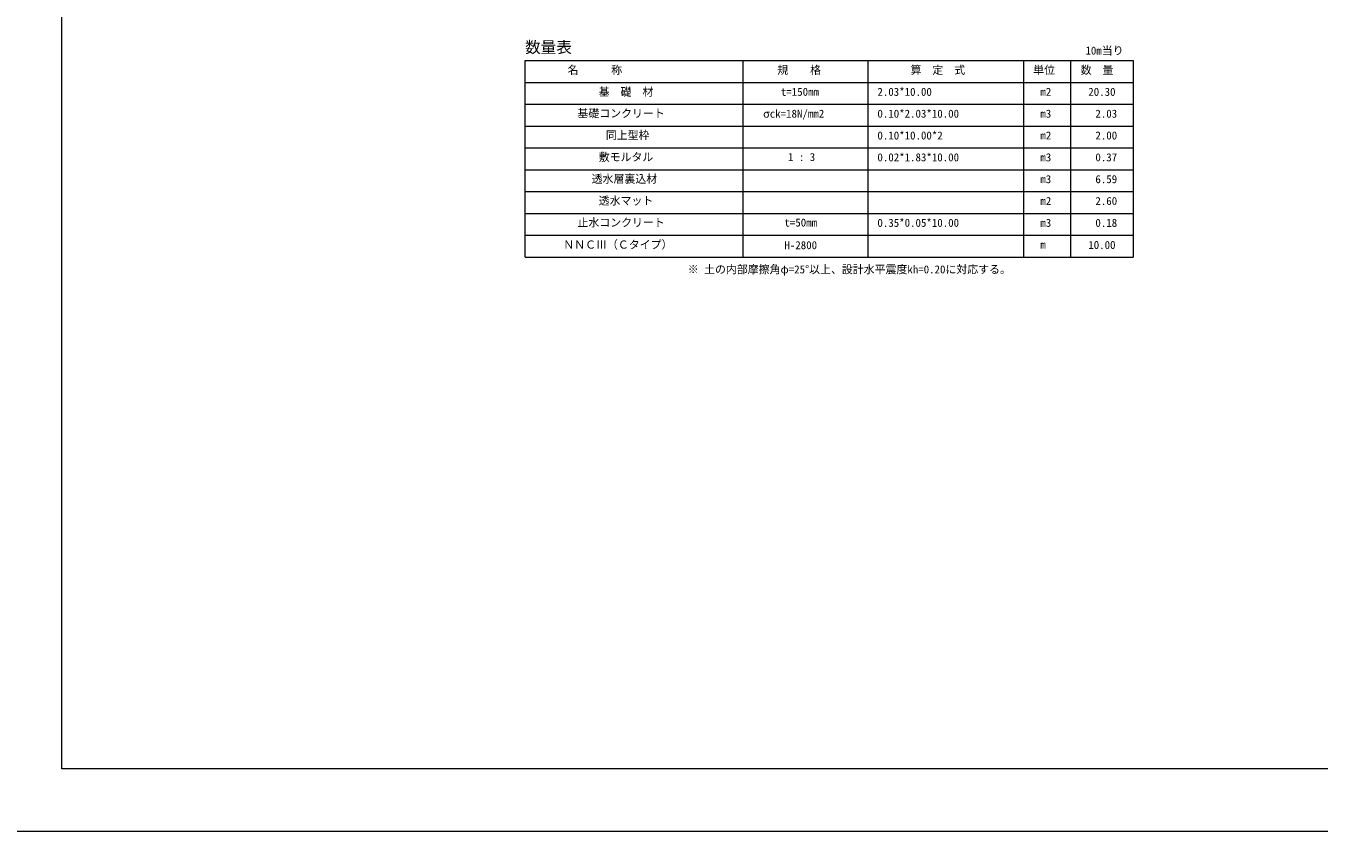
# Model space of a CAD drawing. Units: millimetres, scale not verified. Extents: x 0 to 252300, y 59400 to 118800.
# Drawn here: x 169350 to 210825, y 59400 to 85216 of the extents above; entities that cross this region are included whole.
import ezdxf
from ezdxf.enums import TextEntityAlignment as Align

# ---------------------------------------------------------------- set-up
doc = ezdxf.new("R2010")
doc.units = ezdxf.units.MM
doc.header["$LTSCALE"] = 300
doc.layers.add('D-MTR', color=1, linetype='Continuous')
doc.layers.add('D-MTR-TXT', color=1, linetype='Continuous')
for name, color, linetype, lineweight in [('D-MTR-FRAM', 7, 'Continuous', 18), ('D-TTL(外枠）', 2, 'Continuous', 18), ('DEFPOINTS_3', 7, 'Continuous', 18)]:
    doc.layers.add(name, color=color, linetype=linetype, lineweight=lineweight)
doc.styles.add('ＭＳ ゴシック', font='')
doc.styles.get('ＭＳ ゴシック').set_extended_font_data('MS Gothic')

msp = doc.modelspace()

# ---------------------------------------------------------------- linework, layer by layer
at = {"layer": 'D-MTR-FRAM'}
for p, q in [((185359.1, 84104.9), (204859.1, 84104.9)), ((185359.1, 77804.9), (185359.1, 84104.9)), ((192359.1, 77804.9), (192359.1, 84104.9)), ((196359.1, 77804.9), (196359.1, 84104.9)), ((201359.1, 77804.9), (201359.1, 84104.9)), ((202859.1, 77804.9), (202859.1, 84104.9)), ((202859.1, 77804.9), (202859.1, 84104.9)), ((204859.1, 84104.9), (204859.1, 77804.9)), ((185359.1, 83404.9), (204859.1, 83404.9)), ((185359.1, 82704.9), (204859.1, 82704.9)), ((185359.1, 82004.9), (204859.1, 82004.9)), ((185359.1, 81304.9), (204859.1, 81304.9)), ((185359.1, 80604.9), (204859.1, 80604.9)), ((185359.1, 79904.9), (204859.1, 79904.9)), ((185359.1, 79204.9), (204859.1, 79204.9)), ((185359.1, 78504.9), (204859.1, 78504.9)), ((185359.1, 77804.9), (204859.1, 77804.9))]:
    msp.add_line(p, q, dxfattribs=at)
at = {"layer": 'D-TTL(外枠）'}
for p, q in [((170500, 61400), (170500, 116800)), ((250000, 61400), (170500, 61400))]:
    msp.add_line(p, q, dxfattribs=at)
at = {"layer": 'DEFPOINTS_3'}
msp.add_line((168200, 59400), (252300, 59400), dxfattribs=at)

# ---------------------------------------------------------------- texts
at = {"layer": 'D-MTR', "style": 'ＭＳ ゴシック'}
msp.add_text('数量表', height=366.6, dxfattribs=at).set_placement((185359.1, 84238.3), align=Align.BOTTOM_LEFT)
at = {"layer": 'D-MTR-TXT', "style": 'ＭＳ ゴシック'}
for s, p in [('10m当り', (203331.2, 84218.3)), ('名\u3000\u3000\u3000称', (186722, 83596.3)), ('規\u3000\u3000格', (193449.5, 83596.3)), ('算\u3000定\u3000式', (197722, 83596.3)), ('単位', (201654.3, 83596.3)), ('数\u3000量', (203176.9, 83596.3)), ('基\u3000礎\u3000材', (187722, 82896.3)), ('t=150mm', (193563.2, 82896.3)), ('2.03*10.00', (196659.1, 82896.3)), ('m2', (201884.1, 82896.3)), ('20.30', (203422, 82896.3)), ('基礎コンクリート', (187039.8, 82205.3)), ('σck=18N/mm2', (192994.6, 82196.3)), ('0.10*2.03*10.00', (196659.1, 82196.3)), ('m3', (201884.1, 82196.3)), ('2.03', (203649.5, 82196.3)), ('同上型枠', (187949.5, 81505.3)), ('0.10*10.00*2', (196659.1, 81496.3)), ('m2', (201884.1, 81496.3)), ('2.00', (203649.5, 81496.3)), ('敷モルタル', (187722, 80805.3)), ('1 : 3', (193790.6, 80805.3)), ('0.02*1.83*10.00', (196659.1, 80796.3)), ('m3', (201884.1, 80796.3)), ('0.37', (203649.5, 80796.3)), ('透水層裏込材', (187494.6, 80105.3)), ('m3', (201884.1, 80096.3)), ('6.59', (203649.5, 80096.3)), ('透水マット', (187722, 79405.3)), ('m2', (201884.1, 79396.3)), ('2.60', (203649.5, 79396.3)), ('止水コンクリート', (187039.8, 78705.3)), ('t=50mm', (193676.9, 78705.3)), ('0.35*0.05*10.00', (196659.1, 78696.3)), ('m3', (201884.1, 78696.3)), ('0.18', (203649.5, 78696.3)), ('ＮＮＣⅢ（Ｃタイプ）', (186585, 77996.3)), ('H-2800', (193676.9, 77979.9)), ('m', (201884.1, 77996.3)), ('10.00', (203422, 77987.3)), ('※ 土の内部摩擦角φ=25°以上、設計水平震度kh=0.20に対応する。', (190576.3, 77203.9))]:
    msp.add_text(s, height=256.6, dxfattribs=at).set_placement(p, align=Align.BOTTOM_LEFT)

doc.saveas('drawing.dxf')
